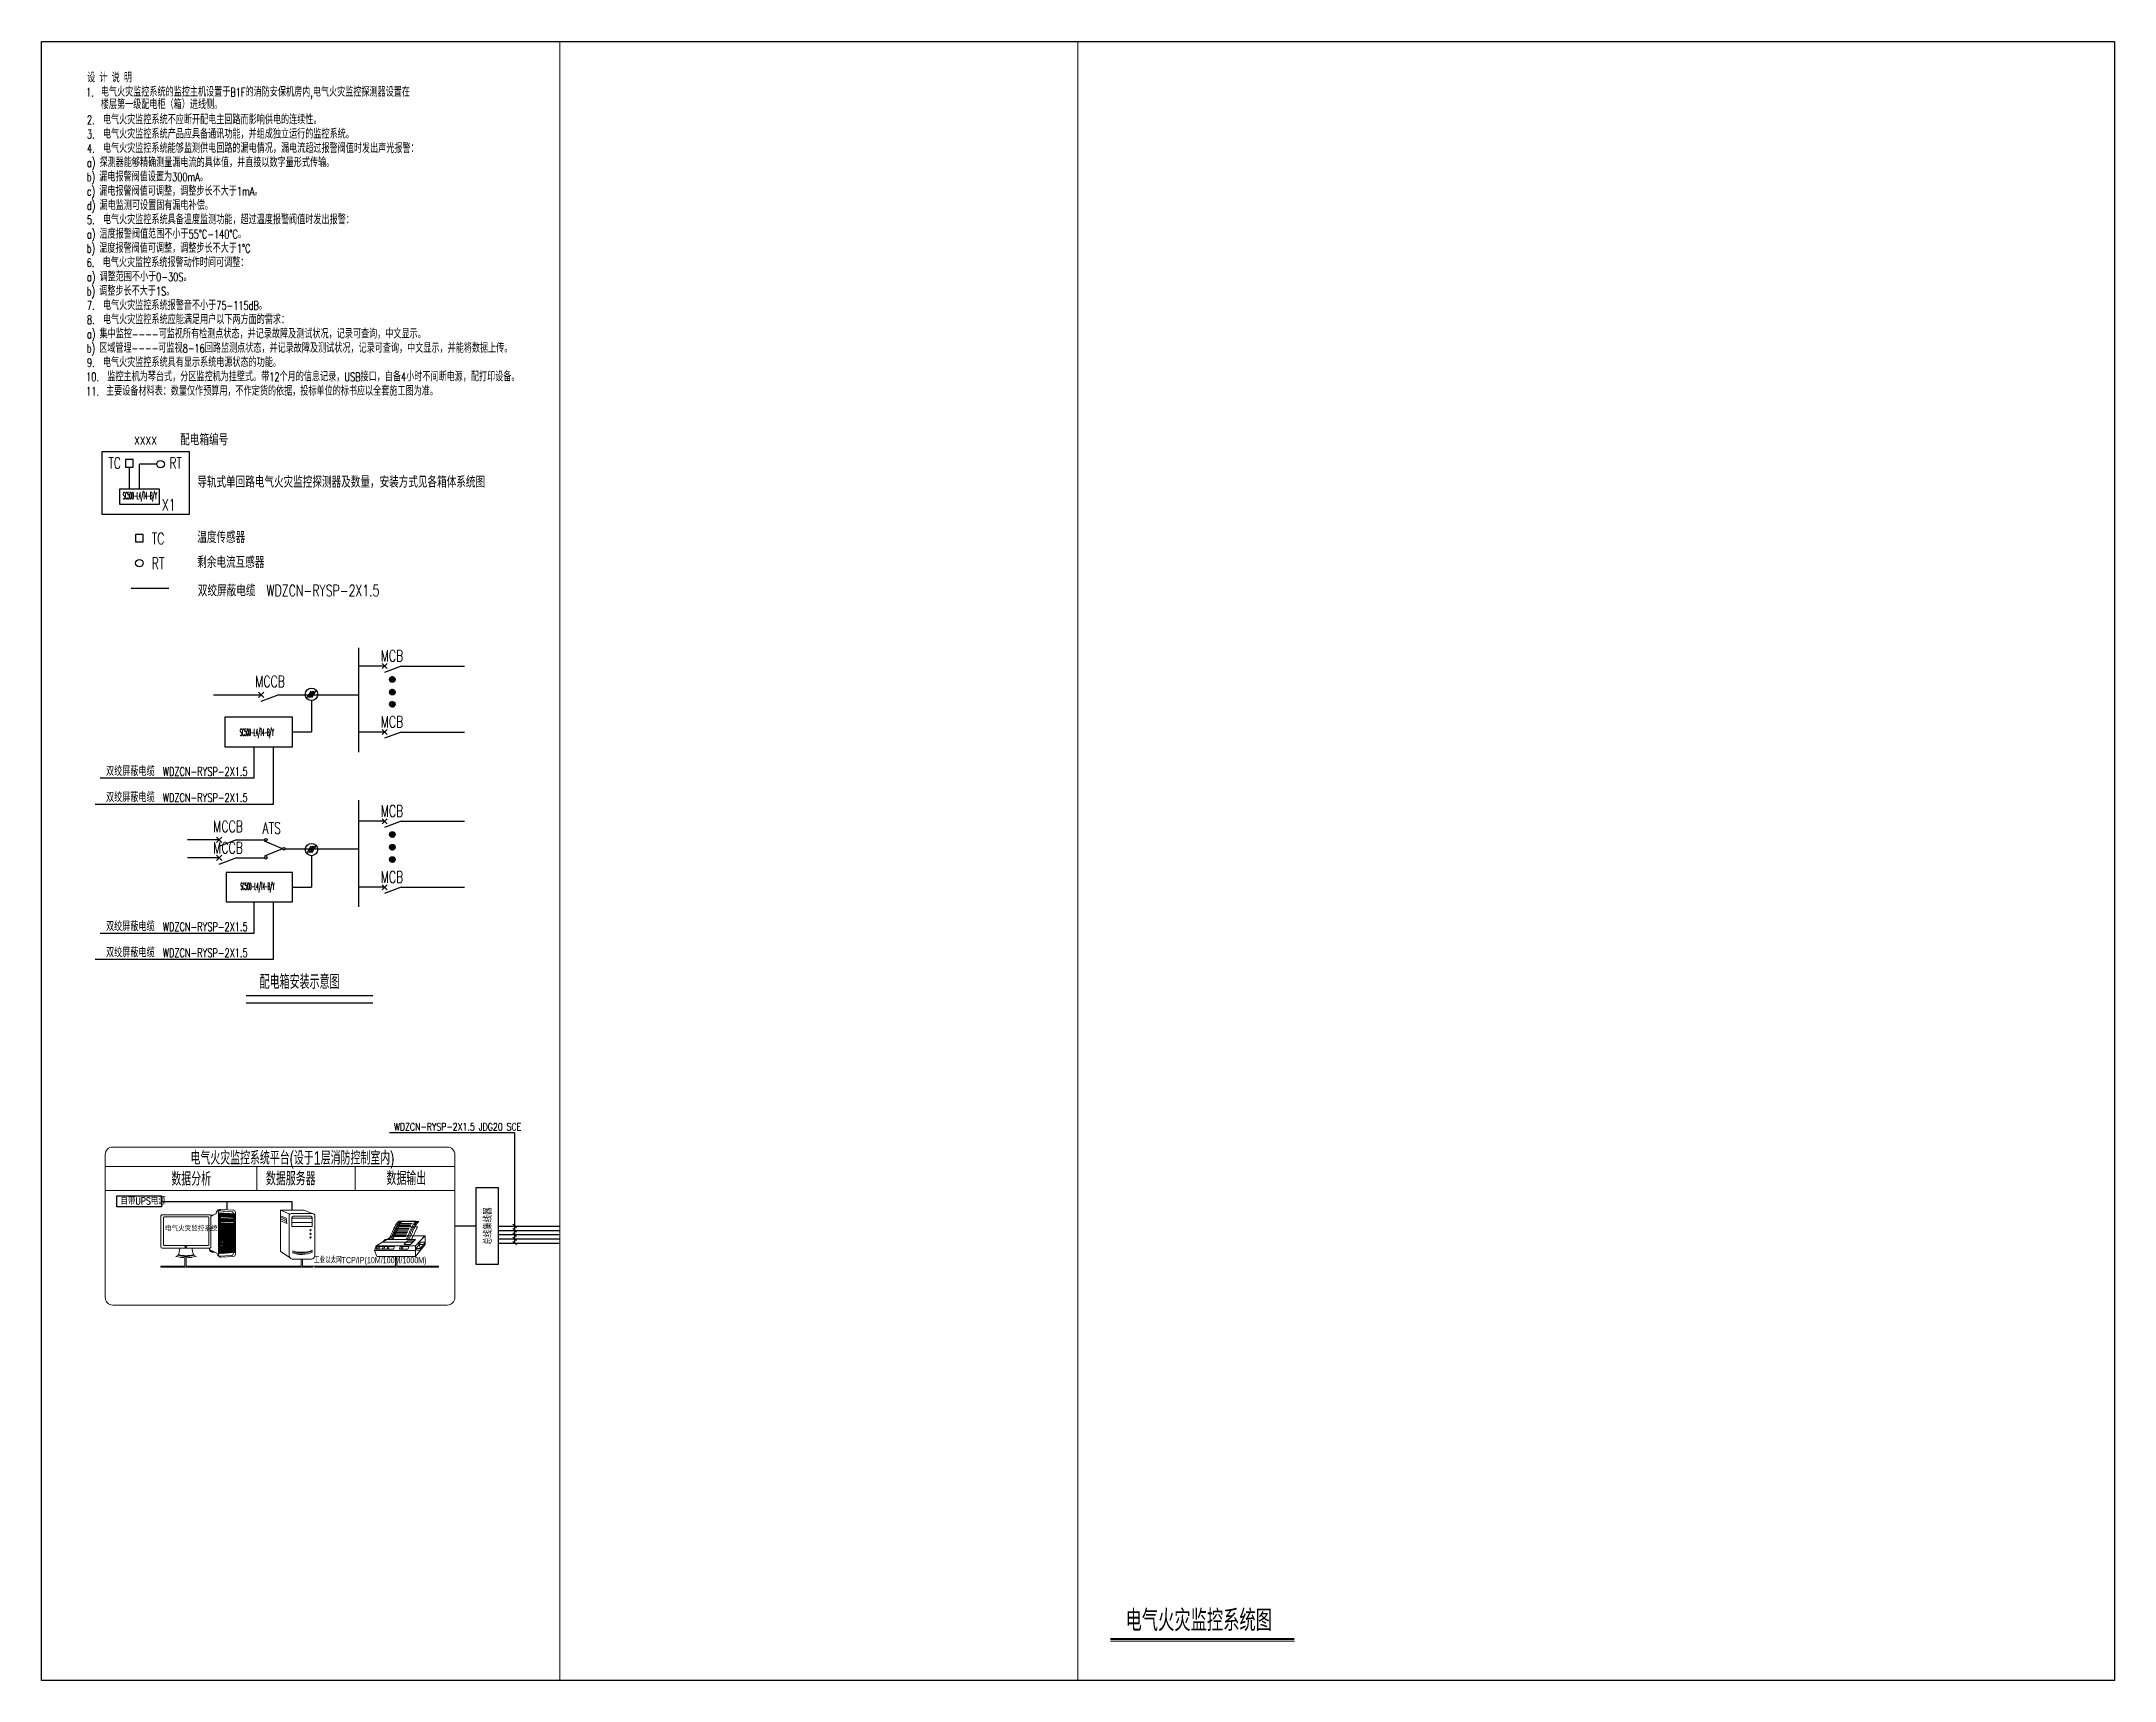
# Model space of a CAD drawing. Header units: millimetres. Extents: x 0 to 72600, y 0 to 57400.
import ezdxf
from ezdxf.enums import TextEntityAlignment as Align

# ---------------------------------------------------------------- set-up
doc = ezdxf.new("R2010")
doc.units = ezdxf.units.MM
doc.header["$LTSCALE"] = 1000
doc.header["$MEASUREMENT"] = 0
doc.layers.get('0').update_dxf_attribs({"lineweight": 13})
doc.layers.add('E-ANNO-TEXT', color=7, linetype='Continuous')
doc.styles.add('E-TEXT', font='romans.shx', dxfattribs={"width": 0.8, "bigfont": 'hztxt.shx'})
doc.styles.add('HZ', font='tjromand.shx', dxfattribs={"width": 0.75, "bigfont": 'tj-hztxt.shx'})
doc.styles.get("Standard").update_dxf_attribs({"font": 'tj-romans.shx', "width": 0.8, "bigfont": 'tj-hztxt.shx'})

# ---------------------------------------------------------------- blocks, each defined once
blk = doc.blocks.new('HT-主站')
at = {"color": 0}
for p, q in [((4968, 10585), (3680, 9838)), ((5524, 10729), (9476, 10500)), ((5524, 822), (5524, 10729)), ((5693, 10719), (5524, 10556)), ((5827, 10711), (5524, 10418)), ((5962, 10704), (5524, 10281)), ((6096, 10696), (5524, 10143)), ((6230, 10688), (5524, 10006)), ((6364, 10680), (5524, 9868)), ((6498, 10673), (5524, 9731)), ((6633, 10665), (5524, 9593)), ((6767, 10657), (5524, 9455)), ((6901, 10649), (5524, 9318)), ((7035, 10641), (5524, 9180)), ((6097, 11562), (9315, 11379)), ((7169, 10634), (6255, 9749)), ((7304, 10626), (6390, 9742)), ((7438, 10618), (6525, 9735)), ((7572, 10610), (6660, 9728)), ((7706, 10602), (6795, 9722)), ((7840, 10595), (6931, 9715)), ((7974, 10587), (7066, 9708)), ((8109, 10579), (7201, 9701)), ((8243, 10571), (7336, 9694)), ((8377, 10563), (7471, 9688)), ((8511, 10556), (7607, 9681)), ((8645, 10548), (7742, 9674)), ((8780, 10540), (7877, 9667)), ((8914, 10532), (8012, 9660)), ((9048, 10524), (8147, 9653)), ((9182, 10517), (8283, 9647)), ((9316, 10509), (8418, 9640)), ((9451, 10501), (8553, 9633)), ((9570, 10479), (8688, 9626)), ((9657, 10426), (8823, 9619)), ((9720, 10349), (8958, 9612)), ((9756, 10246), (9094, 9606)), ((3618, 10221), (4324, 10212)), ((3671, 10078), (4073, 10066)), ((6023, 9525), (5524, 9043)), ((6072, 9435), (5524, 8905)), ((6175, 9397), (5524, 8768)), ((6311, 9390), (5524, 8630)), ((6446, 9384), (5524, 8492)), ((6582, 9377), (5524, 8355)), ((6717, 9371), (5524, 8217)), ((6853, 9364), (5524, 8080)), ((9759, 8598), (5524, 4503)), ((9759, 8461), (5524, 4365)), ((6023, 8424), (5524, 7942)), ((6071, 8333), (5524, 7805)), ((9759, 8323), (5524, 4228)), ((6173, 8294), (5524, 7667)), ((6309, 8288), (5524, 7529)), ((6444, 8281), (5524, 7392)), ((6580, 8275), (5524, 7254)), ((6715, 8268), (5524, 7117)), ((6851, 8262), (5524, 6979)), ((6986, 8255), (5524, 6842)), ((7122, 8249), (5524, 6704)), ((7257, 8242), (5524, 6566)), ((7393, 8236), (5524, 6429)), ((7528, 8229), (5524, 6291)), ((7664, 8222), (5524, 6154)), ((7799, 8216), (5524, 6016)), ((7935, 8209), (5524, 5879)), ((8070, 8203), (5524, 5741)), ((8206, 8196), (5524, 5603)), ((8341, 8190), (5524, 5466)), ((9759, 8186), (5524, 4090)), ((8477, 8183), (5524, 5328)), ((8612, 8177), (5524, 5191)), ((8748, 8170), (5524, 5053)), ((8883, 8164), (5524, 4916)), ((9019, 8157), (5524, 4778)), ((9154, 8151), (5524, 4640)), ((9759, 8048), (5524, 3953)), ((9759, 7910), (5524, 3815)), ((9759, 5159), (5524, 1064)), ((6022, 9555), (6025, 9610)), ((6022, 8452), (6025, 8507)), ((9759, 7773), (6067, 4202)), ((9198, 9251), (6165, 9397)), ((9198, 8149), (6165, 8295)), ((6182, 9753), (9213, 9600)), ((6182, 8650), (9213, 8497)), ((9759, 7635), (6209, 4202)), ((6988, 9358), (6252, 8646)), ((9759, 7498), (6352, 4202)), ((7124, 9351), (6388, 8639)), ((9759, 7360), (6494, 4202)), ((7259, 9345), (6523, 8633)), ((9759, 7223), (6628, 4195)), ((9759, 7085), (6628, 4057)), ((9759, 6947), (6628, 3919)), ((9759, 6810), (6628, 3782)), ((9759, 6672), (6628, 3644)), ((9759, 6535), (6628, 3507)), ((9759, 6397), (6628, 3369)), ((9759, 6260), (6628, 3232)), ((9759, 6122), (6628, 3094)), ((9759, 5984), (6628, 2956)), ((9759, 5847), (6628, 2819)), ((9759, 5709), (6628, 2681)), ((9759, 5572), (6628, 2544)), ((9759, 5434), (6628, 2406)), ((9759, 5297), (6628, 2269)), ((7395, 9338), (6658, 8626)), ((7530, 9332), (6793, 8619)), ((7666, 9325), (6928, 8612)), ((7801, 9319), (7064, 8605)), ((7937, 9312), (7199, 8598)), ((8072, 9306), (7334, 8592)), ((8208, 9299), (7469, 8585)), ((8343, 9293), (7604, 8578)), ((8479, 9286), (7740, 8571)), ((8614, 9280), (7875, 8564)), ((8750, 9273), (8010, 8557)), ((8885, 9266), (8145, 8551)), ((9021, 9260), (8280, 8544)), ((9156, 9253), (8415, 8537)), ((9759, 9699), (8551, 8530)), ((9759, 9561), (8686, 8523)), ((9759, 9424), (8821, 8517)), ((9759, 9286), (8956, 8510)), ((9759, 9149), (9091, 8503)), ((9759, 9011), (9226, 8496)), ((9759, 10112), (9228, 9598)), ((9759, 8873), (9318, 8447)), ((9759, 9974), (9319, 9548)), ((9759, 9836), (9356, 9446)), ((9356, 9450), (9356, 9401)), ((9759, 8736), (9356, 8346)), ((9356, 8347), (9356, 8298)), ((9759, 1285), (9759, 10200)), ((-4408, 279), (-4965, 0)), ((-557, 279), (0, 0)), ((3309, 2057), (3309, 1626)), ((3617, 1224), (4279, 1219)), ((5147, 767), (3678, 1530)), ((3958, 1064), (4563, 1071)), ((9759, 5021), (5524, 926)), ((5986, 4124), (5524, 3677)), ((5986, 3987), (5524, 3540)), ((5986, 3849), (5524, 3402)), ((5986, 3711), (5524, 3265)), ((5986, 3574), (5524, 3127)), ((5986, 3436), (5524, 2990)), ((5986, 3299), (5524, 2852)), ((5986, 3161), (5524, 2714)), ((5986, 3024), (5524, 2577)), ((5986, 2886), (5524, 2439)), ((5986, 2748), (5524, 2302)), ((5986, 2611), (5524, 2164)), ((5986, 2473), (5524, 2027)), ((5986, 2336), (5524, 1889)), ((5986, 2198), (5524, 1751)), ((6498, 2143), (5524, 1201)), ((6350, 2137), (5524, 1339)), ((6202, 2131), (5524, 1476)), ((6054, 2126), (5524, 1614)), ((5524, 697), (5524, 822)), ((9759, 4884), (5528, 791)), ((9759, 4746), (5580, 705)), ((5670, 67), (8854, 248)), ((9484, 986), (5687, 672)), ((9759, 4609), (5689, 673)), ((9759, 4471), (5845, 685)), ((9759, 4334), (6000, 698)), ((6155, 3154), (6403, 3154)), ((6155, 3154), (6403, 3154)), ((6155, 3154), (6403, 3154)), ((6155, 3150), (6403, 3150)), ((6155, 3145), (6403, 3145)), ((6155, 3141), (6403, 3141)), ((6155, 3136), (6403, 3136)), ((6155, 3132), (6403, 3132)), ((6155, 3127), (6403, 3127)), ((6155, 3123), (6403, 3123)), ((6155, 3118), (6403, 3118)), ((6155, 3114), (6403, 3114)), ((6155, 2873), (6403, 2873)), ((6155, 2873), (6403, 2873)), ((6155, 2873), (6403, 2873)), ((6155, 2869), (6403, 2869)), ((6155, 2864), (6403, 2864)), ((6155, 2860), (6403, 2860)), ((6155, 2855), (6403, 2855)), ((6155, 2851), (6403, 2851)), ((6155, 2846), (6403, 2846)), ((6155, 2841), (6403, 2841)), ((6155, 2837), (6403, 2837)), ((6155, 2832), (6403, 2832)), ((9759, 4196), (6156, 711)), ((6248, 2456), (6331, 2456)), ((6248, 2456), (6248, 2415)), ((9759, 4058), (6311, 724)), ((6331, 2456), (6331, 2416)), ((9759, 3921), (6467, 737)), ((9759, 3783), (6622, 750)), ((9759, 3646), (6778, 763)), ((9759, 3508), (6933, 775)), ((9759, 3371), (7089, 788)), ((9759, 3233), (7245, 801)), ((9759, 3095), (7400, 814)), ((9759, 2958), (7556, 827)), ((9759, 2820), (7711, 840)), ((9759, 2683), (7867, 853)), ((9759, 2545), (8022, 865)), ((9759, 2408), (8178, 878)), ((9759, 2270), (8333, 891)), ((9759, 2132), (8489, 904)), ((9759, 1995), (8644, 917)), ((9759, 1857), (8800, 930)), ((9759, 1720), (8955, 943)), ((9759, 1582), (9111, 955)), ((9759, 1445), (9267, 968)), ((9759, 1307), (9422, 981)), ((9759, 1497), (9759, 430)), ((9251, -9), (6045, -194))]:
    blk.add_line(p, q, dxfattribs=at)
for points in [[(-8396, 10297), (3434, 10297, -0.4142136), (3694, 10037), (3694, 2329, -0.4142136), (3434, 2069), (-8396, 2069, -0.4142136), (-8656, 2329), (-8656, 10037, -0.4142136)], [(-7852, 9742), (2988, 9742, -0.4142136), (3138, 9592), (3138, 2850, -0.4142136), (2988, 2700), (-7852, 2700, -0.4142136), (-8002, 2850), (-8002, 9592, -0.4142136)]]:
    blk.add_lwpolyline(points, format="xyb", close=True, dxfattribs=at)
for points in [[(5986, 4202), (6628, 4202), (6628, 2148), (5986, 2123)], [(6141, 3165), (6418, 3165), (6418, 3039), (6141, 3039)], [(6141, 2884), (6418, 2884), (6418, 2758), (6141, 2758)], [(6155, 3154), (6403, 3154), (6403, 3111), (6155, 3111)], [(6155, 2873), (6403, 2873), (6403, 2830), (6155, 2830)], [(6193, 2447), (6242, 2447), (6242, 2424), (6193, 2424)], [(6336, 2447), (6386, 2447), (6386, 2424), (6336, 2424)]]:
    blk.add_lwpolyline(points, close=True, dxfattribs=at)
for points in [[(6331, 2456), (6423, 2460), (6423, 2280), (6155, 2269), (6155, 2455), (6248, 2456)], [(6331, 2451), (6418, 2454), (6418, 2285), (6160, 2274), (6160, 2450), (6248, 2451)]]:
    blk.add_lwpolyline(points, dxfattribs=at)
for centre, radius in [((6277, 3905), 168), ((6265, 3521), 36.7), ((6265, 3375), 36.7)]:
    blk.add_circle(centre, radius, dxfattribs=at)
for centre, radius, start, end in [((4779, 10727), 236, 276.16813, 9.97445), ((5960, 10609), 962, 81.84184, 178.10563), ((11655, 76807), 65822, 264.82838, 267.56989), ((8852, 10744), 300, 356.35912, 87.56989), ((-43471, 14073), 52729, 356.13513, 356.35912), ((9459, 10200), 300, 0, 86.67689), ((6172, 9547), 150, 177.11119, 267.24325), ((6172, 8444), 150, 177.11119, 267.24325), ((6175, 9603), 150, 87.11119, 177.11119), ((6175, 8500), 150, 87.11119, 177.11119), ((9206, 9401), 150, 267.24325, 0), ((9206, 8298), 150, 267.24325, 0), ((9206, 9450), 150, 0, 87.11119), ((9206, 8347), 150, 0, 87.11119), ((-2468, 6637), 6648, 253.02634, 269.86992), ((-2329, 7345), 7182, 254.05886, 268.77205), ((-2637, 7345), 7182, 271.22795, 285.94114), ((-2498, 6637), 6648, 270.13008, 286.97366), ((3917, 1680), 611, 185.01518, 270.9463), ((3875, 1404), 315, 164.27697, 221.6303), ((3639, 1475), 68.4, 54.82783, 167.13993), ((4058, 1761), 704, 233.48205, 261.76838), ((4947, 534), 307, 3.0325, 49.30647), ((5946, 620), 696, 185.75913, 239.82557), ((6294, 549), 783, 169.13826, 251.47557), ((5674, 822), 150, 180, 274.72524), ((6554, 1459), 1729, 236.39668, 252.89528), ((8750, 719), 482, 282.51096, 30.00228), ((9079, 703), 733, 283.5773, 338.10141), ((9459, 1285), 300, 274.72524, 0), ((-2477, 9132), 9465, 254.76047, 285.19593)]:
    blk.add_arc(centre, radius, start, end, dxfattribs=at)
blk.add_ellipse((-2533, 2369), major_axis=(-203, -106), ratio=0.9917262, start_param=3.9360537, end_param=8.9248766, dxfattribs=at)
at = {"color": 0, "extrusion": (0, 0, -1)}
blk.add_ellipse((-2367, 2487), major_axis=(-96.8, 96.8), ratio=1, start_param=3.4514764, end_param=6.3313282, dxfattribs=at)
at = {"color": 0}
for points, knots in [([(5524, 10707), (5506, 10829), (5477, 11076), (5695, 11359), (5929, 11486), (6049, 11541), (6097, 11562)], [0, 0, 0, 0, 322.4745019, 726.4102745, 966.1930394, 1122.4856041, 1122.4856041, 1122.4856041, 1122.4856041]), ([(9315, 11379), (9350, 11359), (9484, 11283), (9780, 11087), (9759, 10200), (9759, 10200), (9759, 10200)], [4321.3338029, 4321.3338029, 4321.3338029, 4321.3338029, 4436.9529164, 4756.7165386, 5326.8992473, 6529.5786568, 6529.5786568, 6529.5786568, 6529.5786568]), ([(-3971, 2069), (-4012, 1772), (-4122, 1167), (-4318, 580), (-4419, 279)], [1558.6258999, 1558.6258999, 1558.6258999, 1558.6258999, 2458.5905111, 3410.1269366, 3410.1269366, 3410.1269366, 3410.1269366]), ([(-1005, 2069), (-964, 1772), (-854, 1167), (-658, 580), (-557, 279)], [1558.6258999, 1558.6258999, 1558.6258999, 1558.6258999, 2458.5905111, 3410.1269366, 3410.1269366, 3410.1269366, 3410.1269366])]:
    blk.add_open_spline(points, degree=3, knots=knots, dxfattribs=at)

msp = doc.modelspace()

# ---------------------------------------------------------------- hatches: boundary and pattern name
at = {"layer": 'E-ANNO-TEXT'}
h = msp.add_hatch(dxfattribs=at)
h.set_pattern_fill('ANSI31', color=256, scale=90, style=0)
h.set_pattern_definition([(45, (-118448.729, 169423.2545), (-6.36396103, 6.36396103), [])])
h.paths.add_polyline_path([(12385, 35059, 1), (12186, 35059, 1)])
h = msp.add_hatch(dxfattribs=at)
h.set_pattern_fill('ANSI31', color=256, scale=90, style=0)
h.set_pattern_definition([(45, (-118448.729, 168979.807), (-6.36396103, 6.36396103), [])])
h.paths.add_polyline_path([(12385, 34616, 1), (12186, 34616, 1)])
h = msp.add_hatch(dxfattribs=at)
h.set_pattern_fill('ANSI31', color=256, scale=90, style=0)
h.set_pattern_definition([(45, (-118448.729, 168550.553), (-6.36396103, 6.36396103), [])])
h.paths.add_polyline_path([(12385, 34187, 1), (12186, 34187, 1)])
h = msp.add_hatch(dxfattribs=at)
h.set_pattern_fill('ANSI31', color=256, scale=90, style=0)
h.set_pattern_definition([(45, (-118448.722, 163988.076), (-6.36396103, 6.36396103), [])])
h.paths.add_polyline_path([(12385, 29624, 1), (12186, 29624, 1)])
h = msp.add_hatch(dxfattribs=at)
h.set_pattern_fill('ANSI31', color=256, scale=90, style=0)
h.set_pattern_definition([(45, (-118448.722, 163544.6285), (-6.36396103, 6.36396103), [])])
h.paths.add_polyline_path([(12385, 29181, 1), (12186, 29181, 1)])
h = msp.add_hatch(dxfattribs=at)
h.set_pattern_fill('ANSI31', color=256, scale=90, style=0)
h.set_pattern_definition([(45, (-118448.722, 163115.374), (-6.36396103, 6.36396103), [])])
h.paths.add_polyline_path([(12385, 28752, 1), (12186, 28752, 1)])

# ---------------------------------------------------------------- linework, layer by layer
msp.add_line((18150, 57400), (18150, 0))
at = {"color": 8}
for p, q in [((2232, 17997), (14476, 17997)), ((2232, 17166), (14476, 17166))]:
    msp.add_line(p, q, dxfattribs=at)
at = {"color": 2}
for p, q in [((7548, 17166), (7548, 17997)), ((10984, 17166), (10984, 17997))]:
    msp.add_line(p, q, dxfattribs=at)
at = {"color": 0}
for p, q in [((8694, 16329), (8367, 16468)), ((8367, 15027), (8367, 16468)), ((8367, 16468), (9193, 16468)), ((8572, 16190), (8367, 16278)), ((8579, 16137), (8367, 16227)), ((8588, 16069), (8367, 16163)), ((8597, 16002), (8367, 16100)), ((8572, 16190), (8597, 16002)), ((8765, 16187), (9481, 16187)), ((8765, 16046), (9481, 16046)), ((9520, 16349), (9193, 16468)), ((12411, 15961), (12425, 15981)), ((12425, 15981), (12435, 15997)), ((12435, 15997), (12445, 16014)), ((12445, 16014), (12458, 16027)), ((12458, 16027), (12468, 16041)), ((12468, 16041), (12481, 16054)), ((12471, 15971), (12481, 15987)), ((12481, 16054), (12491, 16064)), ((12481, 15987), (12491, 16004)), ((12491, 16064), (12504, 16074)), ((12491, 16004), (12504, 16017)), ((12494, 16007), (12982, 16007)), ((12504, 16074), (12514, 16084)), ((12504, 16017), (12514, 16031)), ((12514, 16084), (12528, 16090)), ((12514, 16031), (12524, 16044)), ((12518, 15961), (12528, 15977)), ((12524, 16044), (12537, 16054)), ((12528, 16090), (13128, 16090)), ((12528, 15977), (12537, 15994)), ((12537, 16054), (12547, 16064)), ((12537, 15994), (12551, 16007)), ((12547, 16064), (12561, 16074)), ((12551, 16007), (12561, 16021)), ((12561, 16074), (12571, 16080)), ((12561, 16021), (12571, 16034)), ((12571, 16080), (13175, 16080)), ((12571, 16034), (12584, 16044)), ((12584, 16044), (12594, 16054)), ((12594, 16054), (12607, 16064)), ((12607, 16064), (12617, 16070)), ((12617, 16070), (13221, 16070)), ((13036, 15987), (13022, 15971)), ((13045, 16004), (13036, 15987)), ((13059, 16021), (13045, 16004)), ((13069, 16034), (13059, 16021)), ((13082, 16047), (13069, 16034)), ((13082, 15977), (13069, 15961)), ((13092, 16061), (13082, 16047)), ((13092, 15994), (13082, 15977)), ((13105, 16070), (13092, 16061)), ((13102, 16011), (13092, 15994)), ((13115, 16024), (13102, 16011)), ((13115, 16080), (13105, 16070)), ((13128, 16090), (13115, 16080)), ((13125, 16037), (13115, 16024)), ((13138, 16051), (13125, 16037)), ((13138, 15984), (13128, 15971)), ((13152, 16061), (13138, 16051)), ((13148, 16001), (13138, 15984)), ((13162, 16014), (13148, 16001)), ((13162, 16070), (13152, 16061)), ((13175, 16080), (13162, 16070)), ((13172, 16027), (13162, 16014)), ((13185, 16041), (13172, 16027)), ((13198, 16051), (13185, 16041)), ((13208, 16061), (13198, 16051)), ((13221, 16070), (13208, 16061)), ((12318, 15576), (11717, 15227)), ((11956, 15357), (11956, 15353)), ((11960, 15357), (11956, 15357)), ((11956, 15353), (13012, 15353)), ((12039, 15443), (11960, 15360)), ((11960, 15360), (11960, 15357)), ((12039, 15446), (12039, 15443)), ((12043, 15446), (12039, 15446)), ((12046, 15450), (12043, 15446)), ((13102, 15450), (12046, 15450)), ((12176, 15450), (12186, 15473)), ((12186, 15473), (12195, 15499)), ((12195, 15499), (12205, 15523)), ((12205, 15523), (12219, 15546)), ((12219, 15546), (12229, 15572)), ((12222, 15450), (12235, 15473)), ((12229, 15572), (12249, 15619)), ((12235, 15473), (12245, 15496)), ((12245, 15496), (12255, 15519)), ((12249, 15619), (12262, 15645)), ((12255, 15519), (12265, 15546)), ((12262, 15645), (12272, 15669)), ((12265, 15546), (12275, 15569)), ((12272, 15669), (12282, 15695)), ((12272, 15552), (12760, 15552)), ((12272, 15450), (12282, 15473)), ((12275, 15569), (12285, 15592)), ((12282, 15695), (12292, 15719)), ((12282, 15473), (12292, 15496)), ((12285, 15592), (12298, 15619)), ((12292, 15719), (12302, 15745)), ((12292, 15599), (12780, 15599)), ((12292, 15496), (12302, 15519)), ((12298, 15619), (12308, 15642)), ((12302, 15450), (12511, 15894)), ((12302, 15745), (12315, 15768)), ((12302, 15519), (12315, 15543)), ((12308, 15642), (12318, 15665)), ((12312, 15642), (12800, 15642)), ((12315, 15768), (12325, 15792)), ((12315, 15543), (12325, 15566)), ((12318, 15665), (12328, 15692)), ((13431, 15576), (12318, 15576)), ((12325, 15792), (12345, 15838)), ((12325, 15689), (12813, 15689)), ((12325, 15566), (12335, 15592)), ((12328, 15692), (12338, 15715)), ((12335, 15592), (12345, 15616)), ((12338, 15715), (12352, 15738)), ((12345, 15838), (12358, 15861)), ((12345, 15735), (12833, 15735)), ((12345, 15616), (12355, 15639)), ((12352, 15738), (12362, 15762)), ((12355, 15639), (12365, 15662)), ((12358, 15861), (12368, 15881)), ((12362, 15762), (12381, 15808)), ((12365, 15662), (12378, 15685)), ((12368, 15881), (12378, 15904)), ((12375, 15782), (12863, 15782)), ((12378, 15904), (12391, 15924)), ((12378, 15685), (12388, 15712)), ((12381, 15808), (12395, 15831)), ((12388, 15712), (12398, 15735)), ((12391, 15924), (12401, 15944)), ((12395, 15831), (12405, 15851)), ((12395, 15825), (12883, 15825)), ((12398, 15735), (12408, 15758)), ((12401, 15944), (12411, 15961)), ((12405, 15851), (12415, 15875)), ((12408, 15758), (12418, 15782)), ((12415, 15875), (12425, 15894)), ((12418, 15782), (12428, 15802)), ((12425, 15894), (12438, 15914)), ((12428, 15802), (12441, 15825)), ((12438, 15914), (12448, 15934)), ((12438, 15918), (12926, 15918)), ((12441, 15825), (12451, 15848)), ((12448, 15934), (12458, 15954)), ((12451, 15848), (12471, 15888)), ((12458, 15954), (12471, 15971)), ((12464, 15964), (12953, 15964)), ((12471, 15888), (12484, 15908)), ((12484, 15908), (12494, 15928)), ((12494, 15928), (12504, 15944)), ((12504, 15944), (12518, 15961)), ((12511, 15894), (13172, 15894)), ((12697, 15277), (12697, 15267)), ((12700, 15277), (12697, 15277)), ((12697, 15267), (12923, 15267)), ((12810, 15386), (12700, 15277)), ((12790, 15473), (12777, 15450)), ((12800, 15496), (12790, 15473)), ((12820, 15543), (12800, 15496)), ((12810, 15390), (12810, 15386)), ((12813, 15390), (12810, 15390)), ((12813, 15393), (12813, 15390)), ((12820, 15393), (12813, 15393)), ((12830, 15569), (12820, 15543)), ((12820, 15396), (12820, 15393)), ((12826, 15396), (12820, 15396)), ((12836, 15473), (12826, 15450)), ((12826, 15400), (12826, 15396)), ((13049, 15400), (12826, 15400)), ((12840, 15592), (12830, 15569)), ((12846, 15496), (12836, 15473)), ((12853, 15616), (12840, 15592)), ((12856, 15519), (12846, 15496)), ((12863, 15639), (12853, 15616)), ((12870, 15543), (12856, 15519)), ((12873, 15665), (12863, 15639)), ((12879, 15566), (12870, 15543)), ((12893, 15712), (12873, 15665)), ((12886, 15473), (12873, 15450)), ((12889, 15589), (12879, 15566)), ((12896, 15496), (12886, 15473)), ((12899, 15612), (12889, 15589)), ((12903, 15735), (12893, 15712)), ((12906, 15519), (12896, 15496)), ((12909, 15636), (12899, 15612)), ((12916, 15758), (12903, 15735)), ((12916, 15543), (12906, 15519)), ((12919, 15662), (12909, 15636)), ((12926, 15782), (12916, 15758)), ((12926, 15566), (12916, 15543)), ((12929, 15685), (12919, 15662)), ((12923, 15267), (12926, 15270)), ((12946, 15828), (12926, 15782)), ((12936, 15586), (12926, 15566)), ((12926, 15270), (12929, 15270)), ((12939, 15709), (12929, 15685)), ((12929, 15274), (12936, 15274)), ((12929, 15270), (12929, 15274)), ((12946, 15612), (12936, 15586)), ((12936, 15277), (13045, 15386)), ((12936, 15274), (12936, 15277)), ((12953, 15732), (12939, 15709)), ((12956, 15851), (12946, 15828)), ((12956, 15636), (12946, 15612)), ((12962, 15755), (12953, 15732)), ((12969, 15871), (12956, 15851)), ((12969, 15659), (12956, 15636)), ((13172, 15894), (12962, 15450)), ((12972, 15778), (12962, 15755)), ((12979, 15891), (12969, 15871)), ((12979, 15682), (12969, 15659)), ((12982, 15798), (12972, 15778)), ((12989, 15911), (12979, 15891)), ((12989, 15705), (12979, 15682)), ((12992, 15821), (12982, 15798)), ((13002, 15931), (12989, 15911)), ((12999, 15725), (12989, 15705)), ((13006, 15841), (12992, 15821)), ((13009, 15748), (12999, 15725)), ((13022, 15971), (13002, 15931)), ((13016, 15865), (13006, 15841)), ((13019, 15772), (13009, 15748)), ((13012, 15357), (13016, 15357)), ((13012, 15353), (13012, 15357)), ((13026, 15885), (13016, 15865)), ((13016, 15360), (13019, 15360)), ((13016, 15357), (13016, 15360)), ((13029, 15795), (13019, 15772)), ((13019, 15360), (13095, 15443)), ((13036, 15904), (13026, 15885)), ((13039, 15815), (13029, 15795)), ((13049, 15924), (13036, 15904)), ((13052, 15838), (13039, 15815)), ((13045, 15390), (13049, 15390)), ((13045, 15386), (13045, 15390)), ((13059, 15944), (13049, 15924)), ((13049, 15396), (13049, 15400)), ((13052, 15396), (13049, 15396)), ((13049, 15393), (13052, 15393)), ((13049, 15390), (13049, 15393)), ((13062, 15858), (13052, 15838)), ((13052, 15393), (13052, 15396)), ((13069, 15961), (13059, 15944)), ((13082, 15898), (13062, 15858)), ((13095, 15918), (13082, 15898)), ((13105, 15934), (13095, 15918)), ((13095, 15443), (13099, 15443)), ((13099, 15443), (13099, 15450)), ((13431, 15576), (13102, 15227)), ((13102, 15227), (13434, 15576)), ((13434, 15267), (13102, 14855)), ((13115, 15954), (13105, 15934)), ((13128, 15971), (13115, 15954)), ((13132, 15151), (13275, 15327)), ((13205, 15337), (13281, 15081)), ((13231, 15267), (13381, 15267)), ((13275, 15330), (13278, 15330)), ((13275, 15327), (13275, 15330)), ((13278, 15333), (13281, 15333)), ((13278, 15330), (13278, 15333)), ((13281, 15337), (13285, 15337)), ((13281, 15333), (13281, 15337)), ((13424, 15327), (13281, 15151)), ((13285, 15340), (13291, 15340)), ((13285, 15337), (13285, 15340)), ((13291, 15340), (13291, 15343)), ((13291, 15343), (13301, 15343)), ((13301, 15347), (13424, 15347)), ((13301, 15343), (13301, 15347)), ((13424, 15347), (13424, 15343)), ((13424, 15343), (13427, 15343)), ((13424, 15330), (13424, 15327)), ((13427, 15330), (13424, 15330)), ((13427, 15343), (13431, 15340)), ((13431, 15337), (13427, 15333)), ((13427, 15333), (13427, 15330)), ((13431, 15340), (13431, 15337)), ((13434, 15576), (13434, 15267)), ((8712, 14798), (8367, 15027)), ((11664, 15061), (11717, 15227)), ((11664, 15061), (11747, 14855)), ((13102, 15061), (11664, 15061)), ((11717, 15227), (13102, 15227)), ((11724, 15124), (11744, 15187)), ((11724, 15114), (11724, 15124)), ((11727, 15114), (11724, 15114)), ((11727, 15111), (11727, 15114)), ((12325, 15111), (11727, 15111)), ((11744, 15187), (11747, 15187)), ((11747, 15194), (11751, 15194)), ((11747, 15187), (11747, 15194)), ((11751, 15197), (11761, 15197)), ((11751, 15194), (11751, 15197)), ((11751, 14855), (13099, 14855)), ((11761, 15197), (11761, 15201)), ((11761, 15201), (12348, 15201)), ((11774, 15134), (11787, 15174)), ((11774, 15127), (11774, 15134)), ((11777, 15127), (11774, 15127)), ((11777, 15124), (11777, 15127)), ((11820, 15124), (11777, 15124)), ((11787, 15177), (11790, 15177)), ((11787, 15174), (11787, 15177)), ((11790, 15181), (11797, 15181)), ((11790, 15177), (11790, 15181)), ((11797, 15181), (11797, 15184)), ((11797, 15184), (11834, 15184)), ((11820, 15127), (11820, 15124)), ((11824, 15127), (11820, 15127)), ((11824, 15131), (11824, 15127)), ((11827, 15131), (11824, 15131)), ((11840, 15174), (11827, 15134)), ((11827, 15134), (11827, 15131)), ((11834, 15184), (11837, 15181)), ((11837, 15181), (11840, 15181)), ((11840, 15181), (11840, 15174)), ((11943, 15134), (11956, 15174)), ((11943, 15127), (11943, 15134)), ((11946, 15127), (11943, 15127)), ((11946, 15124), (11946, 15127)), ((11990, 15124), (11946, 15124)), ((11956, 15177), (11960, 15177)), ((11956, 15174), (11956, 15177)), ((11960, 15181), (11966, 15181)), ((11960, 15177), (11960, 15181)), ((11966, 15181), (11966, 15184)), ((11966, 15184), (12006, 15184)), ((11990, 15127), (11990, 15124)), ((11993, 15127), (11990, 15127)), ((11993, 15131), (11993, 15127)), ((11996, 15131), (11993, 15131)), ((12010, 15174), (11996, 15134)), ((11996, 15134), (11996, 15131)), ((12006, 15184), (12006, 15181)), ((12006, 15181), (12010, 15181)), ((12010, 15181), (12010, 15174)), ((12103, 15134), (12116, 15174)), ((12103, 15127), (12103, 15134)), ((12106, 15124), (12103, 15127)), ((12146, 15124), (12106, 15124)), ((12116, 15177), (12119, 15177)), ((12116, 15174), (12116, 15177)), ((12119, 15181), (12122, 15181)), ((12119, 15177), (12119, 15181)), ((12122, 15181), (12126, 15184)), ((12126, 15184), (12162, 15184)), ((12146, 15127), (12146, 15124)), ((12152, 15127), (12146, 15127)), ((12152, 15131), (12152, 15127)), ((12156, 15131), (12152, 15131)), ((12169, 15174), (12156, 15134)), ((12156, 15134), (12156, 15131)), ((12162, 15184), (12162, 15181)), ((12162, 15181), (12169, 15181)), ((12169, 15181), (12169, 15174)), ((12325, 15114), (12325, 15111)), ((12328, 15114), (12325, 15114)), ((12328, 15118), (12328, 15114)), ((12332, 15118), (12328, 15118)), ((12332, 15121), (12332, 15118)), ((12335, 15121), (12332, 15121)), ((12355, 15187), (12335, 15124)), ((12335, 15124), (12335, 15121)), ((12348, 15201), (12348, 15197)), ((12348, 15197), (12355, 15197)), ((12355, 15197), (12355, 15187)), ((12355, 15191), (12358, 15191)), ((12534, 15121), (12537, 15121)), ((12534, 15111), (12534, 15121)), ((12836, 15111), (12534, 15111)), ((12537, 15121), (12561, 15187)), ((12561, 15191), (12564, 15191)), ((12561, 15187), (12561, 15191)), ((12564, 15197), (12571, 15197)), ((12564, 15191), (12564, 15197)), ((12571, 15197), (12571, 15201)), ((12571, 15201), (12866, 15201)), ((12594, 15134), (12607, 15174)), ((12594, 15127), (12594, 15134)), ((12597, 15127), (12594, 15127)), ((12597, 15124), (12597, 15127)), ((12640, 15124), (12597, 15124)), ((12607, 15177), (12611, 15177)), ((12607, 15174), (12607, 15177)), ((12611, 15181), (12617, 15181)), ((12611, 15177), (12611, 15181)), ((12617, 15181), (12617, 15184)), ((12617, 15184), (12657, 15184)), ((12640, 15127), (12640, 15124)), ((12644, 15127), (12640, 15127)), ((12644, 15131), (12644, 15127)), ((12647, 15131), (12644, 15131)), ((12660, 15174), (12647, 15134)), ((12647, 15134), (12647, 15131)), ((12657, 15184), (12657, 15181)), ((12657, 15181), (12660, 15181)), ((12660, 15181), (12660, 15174)), ((12836, 15114), (12836, 15111)), ((12840, 15114), (12836, 15114)), ((12840, 15121), (12840, 15114)), ((12843, 15121), (12840, 15121)), ((12866, 15187), (12843, 15121)), ((12866, 15201), (12866, 15197)), ((12866, 15197), (12870, 15197)), ((12866, 15191), (12866, 15187)), ((12870, 15191), (12866, 15191)), ((12870, 15197), (12870, 15191)), ((13102, 14855), (13102, 15227)), ((13125, 15144), (13128, 15144)), ((13125, 15134), (13125, 15144)), ((13261, 15134), (13125, 15134)), ((13125, 15131), (13128, 15131)), ((13125, 15127), (13125, 15131)), ((13135, 15081), (13125, 15127)), ((13128, 15151), (13132, 15151)), ((13128, 15144), (13128, 15151)), ((13128, 15131), (13128, 15134)), ((13138, 15081), (13135, 15081)), ((13138, 15078), (13138, 15081)), ((13142, 15078), (13138, 15078)), ((13142, 15074), (13142, 15078)), ((13278, 15074), (13142, 15074)), ((13268, 15137), (13261, 15137)), ((13261, 15137), (13261, 15131)), ((13261, 15131), (13268, 15131)), ((13268, 15141), (13268, 15137)), ((13271, 15141), (13268, 15141)), ((13268, 15131), (13268, 15127)), ((13268, 15127), (13278, 15081)), ((13281, 15151), (13271, 15141)), ((13278, 15081), (13278, 15074))]:
    msp.add_line(p, q, dxfattribs=at)
msp.add_lwpolyline([(0, 57400), (36300, 57400), (36300, 0), (0, 0)], close=True)
at = {"color": 8}
msp.add_lwpolyline([(2495, 18683), (14213, 18683, -0.414214), (14476, 18421), (14476, 13411, -0.414214), (14213, 13148), (2495, 13148, -0.414214), (2232, 13411), (2232, 18421, -0.414214)], format="xyb", close=True, dxfattribs=at)
at = {"color": 0, "linetype": 'ByBlock'}
for points in [[(8749, 16352), (9497, 16352, -0.414214), (9575, 16274), (9575, 14897, -0.414214), (9435, 14757), (8811, 14757, -0.414214), (8671, 14897), (8671, 16274, -0.414214)], [(8843, 16265), (9403, 16265, -0.414214), (9481, 16187), (9481, 15905), (8765, 15905), (8765, 16187, -0.414214)]]:
    msp.add_lwpolyline(points, format="xyb", close=True, dxfattribs=at)
at = {"color": 5}
for points in [[(5017, 14517), (5017, 14807)], [(5062, 14807), (5062, 14517)], [(9100, 14517), (9100, 14757)], [(9145, 14757), (9145, 14517)], [(12401, 14517), (12401, 14855)], [(12446, 14855), (12446, 14517), (13904, 14517)], [(9518, 14472), (4180, 14472), (4180, 14517), (5017, 14517)], [(5062, 14517), (9100, 14517)], [(9145, 14517), (12401, 14517)], [(13904, 14472), (9563, 14472)], [(13904, 14517), (13904, 14472)]]:
    msp.add_lwpolyline(points, dxfattribs=at)
at = {"color": 0}
for centre in [(9420, 15770), (9420, 15642), (9420, 15514)]:
    msp.add_circle(centre, 21.3, dxfattribs=at)
for centre in [(9102, 16008), (9102, 15975), (9102, 15936)]:
    msp.add_arc(centre, 1013, 251.87215, 292.30115, dxfattribs=at)
at = {"layer": 'E-ANNO-TEXT'}
for p, q in [((3079, 41721), (3079, 42497)), ((3429, 41721), (3429, 42596)), ((4041, 42596), (3429, 42596)), ((3144, 38254), (4457, 38254)), ((12102, 35612), (11930, 35439)), ((11930, 35612), (12102, 35439)), ((12016, 35526), (11100, 35526)), ((12592, 35526), (12012, 35307)), ((12592, 35525), (14817, 35525)), ((6027, 34522), (7684, 34522)), ((7598, 34615), (7783, 34430)), ((7783, 34615), (7598, 34430)), ((8308, 34522), (7686, 34288)), ((8308, 34522), (11100, 34522)), ((9439, 34653), (9306, 34422)), ((9493, 34653), (9359, 34422)), ((9539, 34653), (9406, 34422)), ((9456, 34319), (9456, 33218)), ((9592, 34653), (9459, 34422)), ((7443, 32701), (7443, 31598)), ((8113, 32701), (8113, 30684)), ((8789, 33218), (9456, 33218)), ((12016, 33216), (11100, 33216)), ((12102, 33302), (11930, 33129)), ((11930, 33302), (12102, 33129)), ((12592, 33216), (12012, 32997)), ((12592, 33216), (14817, 33216)), ((7443, 31598), (2055, 31598)), ((8113, 30684), (1885, 30684)), ((12016, 30090), (11100, 30090)), ((11930, 30177), (12102, 30004)), ((12102, 30177), (11930, 30004)), ((12592, 30090), (12012, 29872)), ((12592, 30090), (14817, 30090)), ((6206, 29442), (5120, 29442)), ((6312, 29534), (6127, 29349)), ((6127, 29534), (6312, 29349)), ((6836, 29442), (6215, 29208)), ((6836, 29442), (7816, 29442)), ((8446, 29127), (7816, 29389)), ((8446, 29127), (7816, 28864)), ((8530, 29127), (11100, 29130)), ((9439, 29218), (9306, 28987)), ((9493, 29218), (9359, 28987)), ((9539, 29218), (9406, 28987)), ((9592, 29218), (9459, 28987)), ((6206, 28812), (5120, 28812)), ((6312, 28904), (6127, 28719)), ((6127, 28904), (6312, 28719)), ((6836, 28812), (6215, 28578)), ((6836, 28812), (7816, 28812)), ((9456, 28884), (9456, 27783)), ((8789, 27783), (9456, 27783)), ((12016, 27781), (11100, 27781)), ((11930, 27867), (12102, 27694)), ((12102, 27867), (11930, 27694)), ((12592, 27781), (12012, 27562)), ((12592, 27781), (14817, 27781)), ((7443, 27266), (7443, 26163)), ((8113, 27266), (8113, 25248)), ((7443, 26163), (2055, 26163)), ((8113, 25248), (1885, 25248)), ((7168, 23734), (11610, 23734)), ((16571, 19176), (12183, 19176)), ((16571, 19176), (16571, 15316)), ((4204, 16781), (8780, 16781)), ((6506, 16480), (6506, 16781)), ((8780, 16468), (8780, 16781)), ((16633, 15855), (16510, 15977)), ((16633, 15705), (16510, 15827)), ((16633, 15555), (16510, 15677)), ((16633, 15405), (16510, 15527)), ((16633, 15255), (16510, 15377))]:
    msp.add_line(p, q, dxfattribs=at)
at = {"layer": 'E-ANNO-TEXT', "color": 1}
for p, q in [((15208, 15916), (14476, 15916)), ((16008, 15916), (18150, 15916)), ((16008, 15766), (18150, 15766)), ((16008, 15616), (18150, 15616)), ((16008, 15466), (18150, 15466)), ((16008, 15316), (18150, 15316))]:
    msp.add_line(p, q, dxfattribs=at)
at = {"layer": 'E-ANNO-TEXT', "color": 6, "lineweight": 18}
msp.add_line((43878, 1381), (37437, 1381), dxfattribs=at)
at = {"layer": 'E-ANNO-TEXT'}
for points in [[(0, 57400), (72600, 57400), (72600, 0), (0, 0)], [(2116, 43033), (2116, 40846), (5179, 40846), (5179, 43033)], [(2948, 42497), (3210, 42497), (3210, 42760), (2948, 42760)], [(2729, 41196), (4129, 41196), (4129, 41721), (2729, 41721)], [(3298, 39872), (3560, 39872), (3560, 40135), (3298, 40135)], [(6420, 32701), (8789, 32701), (8789, 33735), (6420, 33735)], [(6466, 27266), (8789, 27266), (8789, 28300), (6466, 28300)], [(2642, 16971), (4204, 16971), (4204, 16591), (2642, 16591)], [(16008, 17249), (15208, 17249), (15208, 14583), (16008, 14583)]]:
    msp.add_lwpolyline(points, close=True, dxfattribs=at)
for points in [[(11100, 36162), (11100, 32506)], [(11100, 30833), (11100, 27091)], [(7168, 23993), (11610, 23993)]]:
    msp.add_lwpolyline(points, dxfattribs=at)
at = {"layer": 'E-ANNO-TEXT', "color": 6, "lineweight": 18, "const_width": 66.7}
msp.add_lwpolyline([(43878, 1458), (37437, 1458)], dxfattribs=at)
at = {"layer": 'E-ANNO-TEXT'}
for centre, radius in [((4173, 42596), 131), ((3429, 39129), 131), ((12286, 35059), 99.4), ((9456, 34536), 217), ((12286, 34616), 99.4), ((12286, 34187), 99.4), ((7858, 29442), 42), ((8488, 29127), 42), ((9456, 29101), 217), ((12286, 29624), 99.4), ((12286, 29181), 99.4), ((7858, 28812), 42), ((12286, 28752), 99.4)]:
    msp.add_circle(centre, radius, dxfattribs=at)

# ---------------------------------------------------------------- block references
at = {"color": 0, "xscale": 0.1417499999515712, "yscale": 0.1417499999515712, "zscale": 0.1417499999515712}
msp.add_blockref('HT-主站', (5413, 14854), dxfattribs=at)

# ---------------------------------------------------------------- texts
at = {"color": 0}
msp.add_text('电气火灾监控系统平台', height=177.2, dxfattribs=at).set_placement((4324, 15736))
at = {"layer": 'E-ANNO-TEXT', "style": 'E-TEXT', "width": 0.7}
for s, height, p in [('设 计 说 明', 300, (1603, 55973)), ('1. ', 300, (1565, 55473)), ('楼层第一级配电柜（箱）进线侧。', 300, (2079, 55037)), ('电气火灾监控系统的监控主机设置于B1F的消防安保机房内,电气火灾监控探测器设置在', 300, (2079, 55473)), ('2. ', 300, (1592, 54503)), ('电气火灾监控系统不应断开配电主回路而影响供电的连续性。', 300, (2152, 54503)), ('3. ', 300, (1592, 54003)), ('4. ', 300, (1592, 53503)), ('电气火灾监控系统产品应具备通讯功能，并组成独立运行的监控系统。', 300, (2152, 54003)), ('电气火灾监控系统能够监测供电回路的漏电情况，漏电流超过报警阀值时发出声光报警：', 300, (2152, 53503)), ('a) 探测器能够精确测量漏电流的具体值，并直接以数字量形式传输。', 300, (1592, 53003)), ('b) 漏电报警阀值设置为300mA。', 300, (1583, 52503)), ('c) 漏电报警阀值可调整，调整步长不大于1mA。', 300, (1592, 52003)), ('d) 漏电监测可设置固有漏电补偿。', 300, (1592, 51503)), ('5. ', 300, (1592, 51003)), ('a) 温度报警阀值范围不小于55°C-140°C。', 300, (1592, 50503)), ('电气火灾监控系统具备温度监测功能，超过温度报警阀值时发出报警：', 300, (2152, 51003)), ('b) 温度报警阀值可调整，调整步长不大于1°C', 300, (1583, 50003)), ('6. ', 300, (1583, 49503)), ('电气火灾监控系统报警动作时间可调整：', 300, (2143, 49503)), ('a) 调整范围不小于0-30S。', 300, (1592, 49003)), ('b) 调整步长不大于1S。', 300, (1583, 48503)), ('7. ', 300, (1592, 48003)), ('电气火灾监控系统报警音不小于75-115dB。', 300, (2152, 48003)), ('8. ', 300, (1592, 47503)), ('a) 集中监控----可监视所有检测点状态，并记录故障及测试状况，记录可查询，中文显示。', 300, (1592, 47003)), ('电气火灾监控系统应能满足用户以下两方面的需求：', 300, (2152, 47503)), ('b) 区域管理----可监视8-16回路监测点状态，并记录故障及测试状况，记录可查询，中文显示，并能将数据上传。', 300, (1583, 46503)), ('9. ', 300, (1592, 46003)), ('10. ', 300, (1565, 45503)), ('电气火灾监控系统具有显示系统电源状态的功能。', 300, (2152, 46003)), ('监控主机为琴台式，分区监控机为挂壁式。带12个月的信息记录，USB接口，自备4小时不间断电源，配打印设备。', 300, (2308, 45503)), ('11. ', 300, (1565, 45001)), ('主要设备材料表：数量仅作预算用，不作定货的依据，投标单位的标书应以全套施工图为准。', 300, (2262, 45001)), ('配电箱编号', 400, (4860, 43255)), ('导轨式单回路电气火灾监控探测器及数量，安装方式见各箱体系统图', 400, (5456, 41774)), ('X1', 393.8, (4219, 40980)), ('温度传感器', 400, (5456, 39838)), ('剩余电流互感器', 400, (5456, 38963)), ('双绞屏蔽电缆  WDZCN-RYSP-2X1.5', 400, (5477, 37970)), ('双绞屏蔽电缆  WDZCN-RYSP-2X1.5', 300, (2262, 31683)), ('双绞屏蔽电缆  WDZCN-RYSP-2X1.5', 300, (2262, 30769)), ('双绞屏蔽电缆  WDZCN-RYSP-2X1.5', 300, (2262, 26248)), ('双绞屏蔽电缆  WDZCN-RYSP-2X1.5', 300, (2262, 25334)), ('配电箱安装示意图', 500, (7640, 24219))]:
    msp.add_text(s, height=height, dxfattribs=at).set_placement(p)
for s, height, p in [('TC', 393.8, (2561, 42441)), ('xxxx', 393.8, (3645, 43291)), ('RT', 393.8, (4702, 42441)), ('TC', 400, (4085, 39793)), ('RT', 400, (4085, 38925)), ('MCB', 400, (12275, 35686)), ('MCCB', 400, (8006, 34789)), ('MCB', 400, (12275, 33376)), ('MCB', 400, (12275, 30251)), ('MCCB', 400, (6534, 29709)), ('ATS', 400, (8064, 29653)), ('MCCB', 400, (6534, 28963)), ('MCB', 400, (12275, 27941))]:
    msp.add_text(s, height=height, dxfattribs=at).set_placement(p, align=Align.CENTER)
at = {"layer": 'E-ANNO-TEXT', "style": 'E-TEXT', "width": 0.324545}
for p, p2 in [((2850, 41371), (4040, 41371)), ((6948, 33082), (8138, 33082)), ((6969, 27685), (8159, 27685))]:
    msp.add_text('SC500-L4/T4-B/Y', height=250, rotation=0, dxfattribs=at).set_placement(p, p2, align=Align.FIT)
at = {"layer": 'E-ANNO-TEXT', "width": 0.8}
for s, p in [('WDZCN-RYSP-2X1.5 JDG20 SCE', (12346, 19266)), ('自带UPS电源', (2771, 16669))]:
    msp.add_text(s, height=250, dxfattribs=at).set_placement(p)
at = {"layer": 'E-ANNO-TEXT', "color": 2, "style": 'HZ', "width": 0.7}
msp.add_text('电气火灾监控系统平台(设于1层消防控制室内)', height=472.5, dxfattribs=at).set_placement((5219, 18065))
at = {"layer": 'E-ANNO-TEXT', "color": 3, "style": 'HZ', "width": 0.7}
for s, p in [('数据分析', (4550, 17330)), ('数据服务器', (7862, 17341)), ('数据输出', (12083, 17353))]:
    msp.add_text(s, height=472.5, dxfattribs=at).set_placement(p)
at = {"layer": 'E-ANNO-TEXT', "width": 0.8}
msp.add_text('总线集线器', height=250, rotation=90, dxfattribs=at).set_placement((15608, 15916), align=Align.MIDDLE)
at = {"layer": 'E-ANNO-TEXT', "color": 5, "style": 'HZ', "width": 0.7}
msp.add_text('工业以太网TCP/IP(10M/100M/1000M)', height=212.62, dxfattribs=at).set_placement((9545, 14616))
at = {"layer": 'E-ANNO-TEXT', "color": 4, "width": 0.8}
msp.add_text('电气火灾监控系统图', height=750, dxfattribs=at).set_placement((40529, 2146), align=Align.MIDDLE)

doc.saveas('drawing.dxf')
